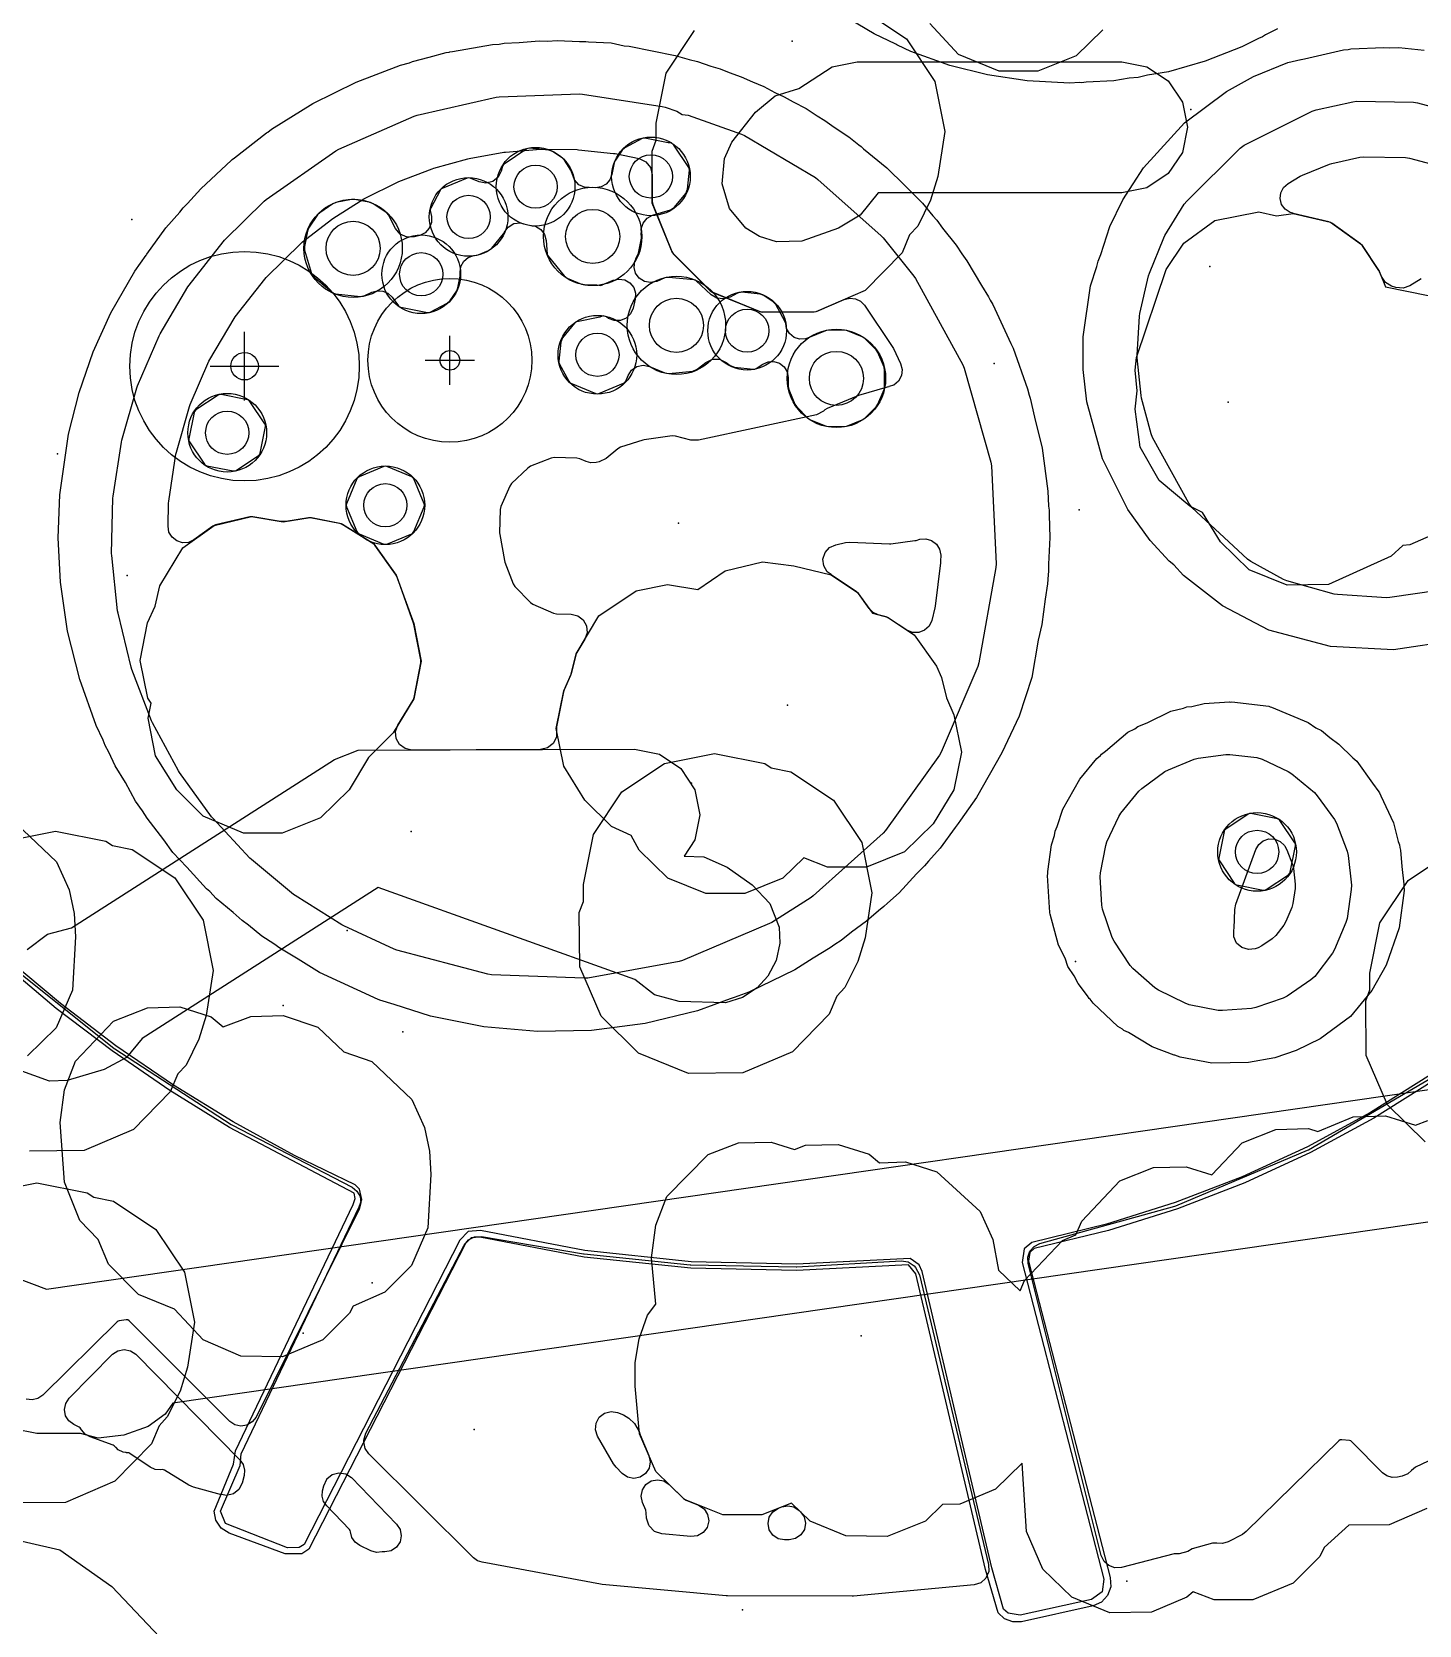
# Model space of a CAD drawing. Header units: metres. Extents: x -2677 to -840, y 169 to 1487.
# Drawn here: x -2043.71 to -2001.4, y 785.55 to 834.15 of the extents above; entities that cross this region are included whole.
import ezdxf

# ---------------------------------------------------------------- set-up
doc = ezdxf.new("R2010")
doc.units = ezdxf.units.M
for name, color, linetype in [('AI_GREENING_ALLOWED_ZONE', 4, 'Continuous'), ('AI_GREENING_EXCLUSIONS', 1, 'Continuous'), ('AI_GREENING_LAWN', 82, 'Continuous'), ('AI_GREENING_REJECTED', 6, 'Continuous'), ('AI_GREENING_SHRUBS', 92, 'Continuous'), ('AI_GREENING_TREES', 3, 'Continuous')]:
    doc.layers.add(name, color=color, linetype=linetype)

# ---------------------------------------------------------------- blocks, each defined once
blk = doc.blocks.new('AI_TREE')
for p, q in [((0, -0.3), (0, 0.3)), ((-0.3, 0), (0.3, 0))]:
    blk.add_line(p, q)
for radius in [1, 0.12]:
    blk.add_circle((0, 0), radius)
blk = doc.blocks.new('AI_SHRUB')
for radius in [1, 0.55]:
    blk.add_circle((0, 0), radius)

msp = doc.modelspace()

# ---------------------------------------------------------------- linework, layer by layer
at = {"layer": 'AI_GREENING_ALLOWED_ZONE'}
for points in [[(-2038.769, 818.655), (-2038.935, 818.577), (-2039.118, 818.564), (-2039.294, 818.619), (-2039.438, 818.733), (-2039.531, 818.891), (-2039.56, 819.073), (-2039.544, 819.771), (-2039.538, 819.835), (-2039.319, 821.267), (-2039.305, 821.33), (-2038.906, 822.717), (-2038.885, 822.777), (-2038.313, 824.102), (-2038.284, 824.159), (-2037.545, 825.405), (-2037.508, 825.458), (-2036.609, 826.607), (-2036.565, 826.656), (-2035.497, 827.705), (-2035.453, 827.744), (-2034.57, 828.429), (-2034.53, 828.457), (-2033.585, 829.051), (-2033.543, 829.075), (-2032.56, 829.565), (-2032.516, 829.585), (-2031.501, 829.974), (-2031.456, 829.989), (-2030.416, 830.277), (-2030.37, 830.288), (-2029.313, 830.475), (-2029.266, 830.481), (-2028.199, 830.568), (-2028.152, 830.57), (-2027.083, 830.556), (-2027.037, 830.554), (-2025.975, 830.441), (-2025.926, 830.433), (-2025.191, 830.281), (-2024.986, 830.186), (-2024.844, 830.011), (-2024.793, 829.791), (-2024.793, 828.974), (-2024.774, 828.88), (-2024.191, 827.449), (-2024.137, 827.368), (-2023.021, 826.251), (-2022.939, 826.197), (-2021.509, 825.615), (-2021.414, 825.597), (-2019.852, 825.611), (-2019.757, 825.631), (-2018.931, 825.986), (-2018.764, 826.025), (-2018.593, 826.006), (-2018.439, 825.93), (-2018.32, 825.807), (-2017.469, 824.551), (-2017.432, 824.486), (-2017.213, 824.028), (-2017.165, 823.847), (-2017.187, 823.661), (-2017.276, 823.496), (-2017.42, 823.375), (-2017.569, 823.326), (-2017.568, 823.322), (-2017.626, 823.31), (-2018.494, 823.052), (-2018.519, 823.043), (-2019.458, 822.655), (-2019.523, 822.615), (-2019.567, 822.578), (-2019.784, 822.471), (-2023.379, 821.69), (-2023.614, 821.695), (-2024.079, 821.819), (-2024.179, 821.825), (-2025.038, 821.699), (-2025.076, 821.69), (-2025.755, 821.478), (-2025.84, 821.431), (-2026.193, 821.137), (-2026.407, 821.032), (-2026.503, 821.011), (-2026.659, 821.002), (-2026.81, 821.042), (-2027.001, 821.125), (-2027.095, 821.146), (-2027.777, 821.16), (-2027.872, 821.143), (-2028.507, 820.896), (-2028.589, 820.844), (-2029.081, 820.372), (-2029.136, 820.293), (-2029.41, 819.668), (-2029.431, 819.574), (-2029.446, 818.867), (-2029.442, 818.819), (-2029.301, 818.021), (-2029.287, 817.974), (-2029.031, 817.316), (-2028.979, 817.234), (-2028.507, 816.742), (-2028.428, 816.687), (-2027.803, 816.413), (-2027.709, 816.392), (-2027.264, 816.383), (-2027.061, 816.335), (-2026.896, 816.21), (-2026.796, 816.028), (-2026.778, 815.821), (-2026.846, 815.624), (-2027.094, 815.213), (-2027.123, 815.142), (-2027.248, 814.608), (-2027.28, 814.516), (-2027.479, 814.074), (-2027.496, 814.02), (-2027.708, 812.948), (-2027.708, 812.802), (-2027.71, 812.802), (-2027.714, 812.636), (-2027.812, 812.44), (-2027.984, 812.305), (-2028.197, 812.256), (-2032.121, 812.242), (-2032.327, 812.285), (-2032.496, 812.41), (-2032.6, 812.593), (-2032.619, 812.803), (-2032.55, 813.002), (-2032.086, 813.764), (-2032.055, 813.844), (-2031.844, 814.901), (-2031.844, 814.997), (-2032.058, 816.079), (-2032.068, 816.115), (-2032.585, 817.546), (-2032.617, 817.607), (-2033.251, 818.49), (-2033.321, 818.556), (-2034.236, 819.123), (-2034.318, 819.156), (-2035.183, 819.328), (-2035.271, 819.329), (-2035.965, 819.215), (-2036.127, 819.215), (-2036.969, 819.353), (-2037.065, 819.35), (-2038.109, 819.106), (-2038.197, 819.066), (-2038.769, 818.655)], [(-2019.333, 817.594), (-2019.453, 817.68), (-2019.559, 817.86), (-2019.582, 818.067), (-2019.519, 818.265), (-2019.38, 818.421), (-2019.19, 818.506), (-2018.893, 818.571), (-2018.765, 818.582), (-2017.555, 818.53), (-2017.512, 818.532), (-2016.779, 818.629), (-2016.741, 818.637), (-2016.632, 818.669), (-2016.448, 818.687), (-2016.27, 818.637), (-2016.122, 818.525), (-2016.025, 818.367), (-2015.992, 818.185), (-2015.993, 818.006), (-2015.997, 817.949), (-2016.16, 816.634), (-2016.171, 816.577), (-2016.264, 816.198), (-2016.344, 816.024), (-2016.483, 815.894), (-2016.661, 815.825), (-2016.852, 815.827), (-2017.027, 815.901), (-2017.579, 816.269), (-2017.653, 816.303), (-2017.897, 816.368), (-2018.053, 816.44), (-2018.175, 816.56), (-2018.501, 817.014), (-2018.565, 817.076), (-2019.335, 817.59), (-2019.333, 817.594)], [(-2006.397, 806.178), (-2006.606, 806.153), (-2006.807, 806.216), (-2006.964, 806.356), (-2007.05, 806.549), (-2007.048, 806.76), (-2007.039, 806.801), (-2007.023, 807.383), (-2006.993, 807.542), (-2006.382, 809.207), (-2006.291, 809.362), (-2006.151, 809.475), (-2005.98, 809.531), (-2005.801, 809.523), (-2005.636, 809.451), (-2005.506, 809.326), (-2005.492, 809.307), (-2005.432, 809.195), (-2005.261, 808.749), (-2005.23, 808.625), (-2005.178, 808.151), (-2005.18, 808.023), (-2005.247, 807.563), (-2005.281, 807.442), (-2005.461, 807.013), (-2005.525, 806.903), (-2005.765, 806.59), (-2005.881, 806.48), (-2006.196, 806.266), (-2006.313, 806.207), (-2006.397, 806.178)], [(-2026.461, 791.317), (-2026.525, 791.511), (-2026.505, 791.715), (-2026.406, 791.893), (-2026.244, 792.017), (-2026.046, 792.066), (-2025.845, 792.032), (-2025.664, 791.961), (-2025.506, 791.861), (-2025.332, 791.698), (-2025.189, 791.457), (-2025.162, 791.35), (-2024.892, 790.726), (-2024.851, 790.534), (-2024.886, 790.341), (-2024.994, 790.177), (-2025.157, 790.067), (-2025.349, 790.027), (-2025.542, 790.065), (-2025.705, 790.175), (-2025.894, 790.365), (-2025.973, 790.468), (-2026.461, 791.317)], [(-2025.088, 789.294), (-2025.127, 789.484), (-2025.09, 789.675), (-2024.983, 789.837), (-2024.822, 789.947), (-2024.632, 789.986), (-2024.44, 789.951), (-2024.277, 789.844), (-2023.838, 789.415), (-2023.757, 789.363), (-2023.379, 789.211), (-2023.211, 789.099), (-2023.101, 788.929), (-2023.067, 788.73), (-2023.114, 788.533), (-2023.236, 788.372), (-2023.411, 788.272), (-2023.612, 788.249), (-2024.5, 788.331), (-2024.724, 788.408), (-2024.887, 788.58), (-2024.896, 788.595), (-2024.962, 788.814), (-2024.972, 788.98), (-2024.99, 789.061), (-2025.088, 789.294)], [(-2020.757, 788.149), (-2020.949, 788.186), (-2021.113, 788.295), (-2021.221, 788.459), (-2021.259, 788.652), (-2021.219, 788.844), (-2021.109, 789.006), (-2020.944, 789.113), (-2020.841, 789.154), (-2020.655, 789.19), (-2020.468, 789.154), (-2020.309, 789.05), (-2020.267, 789.01), (-2020.155, 788.849), (-2020.114, 788.657), (-2020.149, 788.464), (-2020.257, 788.3), (-2020.419, 788.189), (-2020.611, 788.15), (-2020.757, 788.149)]]:
    msp.add_lwpolyline(points, close=True, dxfattribs=at)
msp.add_lwpolyline([(-2001.337, 826.618), (-2001.679, 826.4), (-2001.887, 826.326), (-2002.107, 826.348), (-2002.243, 826.394), (-2002.428, 826.506), (-2002.548, 826.684), (-2002.604, 826.825), (-2002.628, 826.872), (-2003.128, 827.62), (-2003.19, 827.684), (-2004.064, 828.312), (-2004.152, 828.352), (-2005.244, 828.607), (-2005.242, 828.614), (-2005.242, 828.614), (-2005.337, 828.636), (-2005.487, 828.737), (-2005.592, 828.885), (-2005.636, 829.061), (-2005.615, 829.241), (-2005.532, 829.402), (-2005.396, 829.522), (-2005.027, 829.745), (-2004.955, 829.781), (-2004.135, 830.111), (-2004.057, 830.135), (-2003.203, 830.325), (-2003.084, 830.337), (-2001.809, 830.311), (-2001.69, 830.295), (-2000.428, 829.958)], dxfattribs=at)
at = {"layer": 'AI_GREENING_EXCLUSIONS'}
for points in [[(-1995.827, 882.141), (-2009.772, 868.495), (-2009.936, 868.171), (-2010.75, 867.538), (-2017.842, 860.591), (-2018.479, 859.812), (-2018.789, 859.664), (-2019.794, 858.679), (-2020.792, 857.687), (-2020.944, 857.382), (-2021.73, 856.755), (-2048.065, 830.59), (-2048.712, 829.78), (-2049.039, 829.619), (-2050.116, 828.549), (-2051.056, 827.586), (-2051.185, 827.328), (-2051.85, 826.773), (-2071.631, 806.507), (-2043.27, 795.801), (-1988.498, 803.706)], [(-1995.827, 882.141), (-2009.772, 868.495), (-2009.936, 868.171), (-2010.75, 867.538), (-2017.842, 860.591), (-2018.479, 859.812), (-2018.789, 859.664), (-2019.794, 858.679), (-2020.792, 857.687), (-2020.944, 857.382), (-2021.73, 856.755), (-2048.065, 830.59), (-2048.712, 829.78), (-2049.039, 829.619), (-2050.116, 828.549), (-2051.056, 827.586), (-2051.185, 827.328), (-2051.85, 826.773), (-2071.631, 806.507), (-2043.27, 795.801), (-1988.498, 803.706)], [(-2018.336, 834.8), (-2017.038, 833.933), (-2016.171, 832.636), (-2015.867, 831.105), (-2016.074, 829.734), (-2016.3, 829.009), (-2016.692, 828.219), (-2016.941, 827.952), (-2017.171, 827.403), (-2018.294, 826.259), (-2019.802, 825.612), (-2021.463, 825.596), (-2022.986, 826.216), (-2024.173, 827.403), (-2024.793, 828.925), (-2024.793, 830.509), (-2024.669, 830.845), (-2024.669, 831.358), (-2024.364, 832.889), (-2023.497, 834.186)], [(-2005.717, 834.238), (-2006.082, 834.055), (-2006.179, 833.996), (-2006.302, 833.944), (-2006.808, 833.689), (-2007.923, 833.255), (-2009.044, 832.933), (-2009.682, 832.825), (-2009.965, 832.756), (-2010.241, 832.73), (-2010.708, 832.651), (-2011.553, 832.609), (-2011.699, 832.596), (-2011.762, 832.599), (-2012.048, 832.585), (-2013.354, 832.651), (-2014.559, 832.834), (-2015.713, 833.125), (-2016.903, 833.552), (-2017.31, 833.745), (-2017.331, 833.753), (-2017.364, 833.771), (-2018.021, 834.083), (-2018.792, 834.547)], [(-2011.047, 834.209), (-2011.86, 833.417), (-2013.025, 832.947), (-2014.213, 832.947), (-2015.445, 833.462), (-2016.326, 834.403)], [(-2000.28, 815.588), (-2002.183, 815.294), (-2004.106, 815.395), (-2005.985, 815.894), (-2007.398, 816.643), (-2008.585, 817.564), (-2008.885, 817.892), (-2009.018, 818.003), (-2009.603, 818.638), (-2010.284, 819.579), (-2011.061, 821.127), (-2011.533, 822.861), (-2011.645, 823.848), (-2011.644, 824.849), (-2011.418, 826.4), (-2011.226, 826.992), (-2011.19, 827.155), (-2011.11, 827.352), (-2010.831, 828.213), (-2010.432, 829.029), (-2009.805, 830.003), (-2008.552, 831.377), (-2007.27, 832.329), (-2006.452, 832.782), (-2005.401, 833.21), (-2005.006, 833.302), (-2004.993, 833.307), (-2004.894, 833.328), (-2003.702, 833.604), (-2003.56, 833.61), (-2003.486, 833.625), (-2003.486, 833.625), (-2002.474, 833.67), (-2002.294, 833.657), (-2002.015, 833.667), (-2001.243, 833.594)], [(-2000.539, 818.995), (-2001.686, 818.499), (-2001.899, 818.483), (-2002.251, 818.152), (-2004.159, 817.286), (-2005.424, 817.27), (-2006.585, 817.739), (-2007.459, 818.593), (-2008.007, 819.488), (-2008.395, 819.682), (-2009.33, 820.46), (-2009.911, 821.476), (-2010.06, 822.637), (-2010.002, 823.195), (-2010.061, 823.83), (-2010.021, 824.213), (-2009.119, 826.899), (-2008.58, 827.707), (-2007.629, 828.389), (-2006.287, 828.656), (-2005.753, 828.535), (-2005.244, 828.607), (-2004.104, 828.34), (-2003.153, 827.658), (-2002.614, 826.85), (-2002.614, 826.85), (-2002.424, 826.37), (-2001.122, 826.109)], [(-2043.857, 806.16), (-2043.233, 806.628), (-2042.505, 806.815), (-2034.483, 811.951), (-2034.483, 811.951), (-2033.756, 812.236), (-2025.334, 812.267), (-2024.569, 812.115), (-2023.92, 811.681), (-2023.486, 811.032), (-2023.334, 810.267), (-2023.486, 809.502), (-2023.819, 809.004), (-2023.215, 808.988), (-2022.502, 808.67), (-2021.739, 808.131), (-2021.202, 807.565), (-2020.922, 806.837), (-2020.899, 806.351), (-2021.011, 805.823), (-2021.26, 805.344), (-2021.587, 804.984), (-2022.04, 804.689), (-2022.555, 804.527), (-2023.972, 804.572), (-2024.724, 804.78), (-2025.317, 805.242), (-2033.154, 808.052), (-2040.348, 803.447), (-2040.823, 802.864), (-2041.51, 802.493), (-2042.639, 802.161), (-2043.179, 802.139), (-2044.134, 802.489)], [(-2044.518, 809.466), (-2042.988, 809.771), (-2041.457, 809.466), (-2041.258, 809.333), (-2041.258, 809.333), (-2040.655, 809.213), (-2039.357, 808.346), (-2038.49, 807.049), (-2038.186, 805.518), (-2038.393, 804.147), (-2038.619, 803.422), (-2039.011, 802.632), (-2039.26, 802.365), (-2039.49, 801.816), (-2040.613, 800.672), (-2042.121, 800.025), (-2043.782, 800.009)], [(-2044.182, 809.995), (-2042.958, 808.837), (-2042.573, 807.981), (-2042.418, 807.261), (-2042.379, 806.545), (-2042.472, 804.918), (-2042.971, 803.768), (-2043.848, 802.912)], [(-2001.219, 800.296), (-2002.363, 801.419), (-2003.01, 802.927), (-2003.026, 804.588), (-2002.902, 804.925), (-2002.902, 805.438), (-2002.597, 806.968), (-2001.73, 808.266), (-2000.433, 809.133)], [(-2001.055, 802.336), (-2002.883, 801.187), (-2004.807, 800.143), (-2006.795, 799.225), (-2008.839, 798.437), (-2010.934, 797.781), (-2013.21, 797.222), (-2013.445, 797.03), (-2013.506, 796.609), (-2011.012, 786.949), (-2011.07, 786.563), (-2011.387, 786.336), (-2013.567, 785.849), (-2013.938, 785.911), (-2014.079, 786.041), (-2014.433, 787.293), (-2016.558, 796.332), (-2016.649, 796.539), (-2016.925, 796.736), (-2020.387, 796.562), (-2023.606, 796.635), (-2026.85, 796.977), (-2030.028, 797.582), (-2030.401, 797.552), (-2030.658, 797.294), (-2035.403, 788.011), (-2035.557, 787.915), (-2035.915, 787.911), (-2037.803, 788.654), (-2037.956, 789.025), (-2037.356, 790.421), (-2037.326, 790.775), (-2033.729, 798.304), (-2033.647, 798.535), (-2033.72, 798.845), (-2033.856, 798.976), (-2035.707, 799.875), (-2035.707, 799.875), (-2037.577, 800.901), (-2039.391, 802.018), (-2041.147, 803.222), (-2042.841, 804.512), (-2044.452, 805.868)], [(-2000.949, 802.167), (-2002.777, 801.018), (-2004.712, 799.967), (-2006.711, 799.044), (-2008.767, 798.25), (-2010.875, 797.59), (-2013.137, 797.035), (-2013.277, 796.921), (-2013.31, 796.649), (-2010.818, 786.999), (-2010.804, 786.72), (-2010.899, 786.458), (-2011.089, 786.254), (-2011.343, 786.141), (-2013.524, 785.654), (-2013.792, 785.647), (-2014.043, 785.741), (-2014.24, 785.923), (-2014.628, 787.247), (-2016.748, 796.268), (-2016.978, 796.54), (-2020.392, 796.362), (-2023.611, 796.435), (-2026.871, 796.778), (-2030.053, 797.383), (-2030.316, 797.368), (-2030.487, 797.188), (-2035.268, 787.864), (-2035.483, 787.729), (-2035.984, 787.723), (-2037.699, 788.358), (-2037.941, 788.51), (-2038.103, 788.747), (-2038.155, 789.029), (-2037.559, 790.457), (-2037.505, 790.865), (-2033.914, 798.379), (-2033.848, 798.565), (-2033.887, 798.728), (-2037.682, 800.731), (-2037.682, 800.731), (-2039.504, 801.853), (-2041.268, 803.063), (-2042.97, 804.359), (-2044.581, 805.716)], [(-2001.163, 789.112), (-2002.313, 788.614), (-2003.544, 788.597), (-2004.294, 787.917), (-2004.426, 787.642), (-2005.236, 786.832), (-2006.468, 786.317), (-2007.655, 786.317), (-2008.29, 786.565), (-2008.479, 786.398), (-2009.562, 785.945), (-2010.831, 785.928), (-2011.996, 786.398), (-2012.873, 787.253), (-2013.372, 788.403), (-2013.508, 790.488), (-2014.321, 789.696), (-2015.404, 789.243), (-2015.933, 789.227), (-2016.455, 788.726), (-2017.62, 788.257), (-2018.889, 788.273), (-2019.972, 788.726), (-2020.542, 789.274), (-2021.45, 788.912), (-2022.637, 788.912), (-2023.803, 789.381), (-2024.68, 790.237), (-2025.178, 791.387), (-2025.311, 792.84), (-2025.31, 793.558), (-2025.193, 794.285), (-2024.932, 795.009), (-2024.685, 795.338), (-2024.814, 796.755), (-2024.684, 797.753), (-2024.684, 797.753), (-2024.345, 798.628), (-2023.086, 799.907), (-2022.155, 800.258), (-2021.16, 800.284), (-2020.451, 800.06), (-2020.118, 800.185), (-2019.124, 800.211), (-2018.175, 799.911), (-2017.859, 799.656), (-2017.063, 799.678), (-2016.114, 799.377), (-2014.789, 798.167), (-2014.404, 797.311), (-2014.226, 796.373), (-2013.569, 795.751), (-2013.436, 796.057), (-2012.275, 797.279), (-2011.866, 797.453), (-2011.69, 797.876), (-2010.53, 799.098), (-2009.5, 799.506), (-2008.505, 799.532), (-2007.725, 799.285), (-2006.796, 800.263), (-2005.766, 800.671), (-2004.772, 800.697), (-2004.487, 800.607), (-2003.415, 801.059), (-2002.42, 801.085), (-2001.51, 800.797), (-2001.136, 800.938)], [(-2045.088, 798.736), (-2043.557, 799.04), (-2042.027, 798.736), (-2042.027, 798.736), (-2041.827, 798.602), (-2041.225, 798.483), (-2039.927, 797.615), (-2039.06, 796.318), (-2038.755, 794.787), (-2038.962, 793.416), (-2039.189, 792.691), (-2039.581, 791.901), (-2039.83, 791.634), (-2040.059, 791.085), (-2041.183, 789.941), (-2042.691, 789.294), (-2044.352, 789.278)], [(-1991.124, 799.285), (-2039.417, 792.316), (-2039.646, 791.985), (-2040.161, 791.612), (-2040.911, 791.343), (-2041.686, 791.249), (-2042.225, 791.399), (-2043.56, 791.399), (-2044.286, 791.535)], [(-1991.124, 799.285), (-2039.417, 792.316), (-2039.646, 791.985), (-2040.161, 791.612), (-2040.911, 791.343), (-2041.686, 791.249), (-2042.225, 791.399), (-2043.56, 791.399), (-2044.286, 791.535)], [(-2044.767, 788.281), (-2042.864, 787.851), (-2041.271, 786.725), (-2039.093, 784.432), (-2036.572, 781.776), (-2035.531, 780.126), (-2035.2, 778.204), (-2035.727, 775.936), (-2036.858, 774.346), (-2038.388, 772.813), (-2032.534, 766.838), (-2031.869, 766.237), (-2030.122, 767.962), (-2028.482, 769.018), (-2028.126, 769.15), (-2026.206, 769.498), (-2024.299, 769.086), (-2022.696, 767.975), (-2017.972, 763.091), (-2016.915, 761.451), (-2016.566, 759.532), (-2016.979, 757.625)]]:
    msp.add_lwpolyline(points, dxfattribs=at)
for points in [[(-2037.624, 830.235), (-2037.605, 830.25), (-2037.603, 830.252), (-2037.529, 830.309), (-2036.553, 831.066), (-2036.519, 831.088), (-2036.403, 831.177), (-2035.14, 831.965), (-2033.824, 832.617), (-2032.466, 833.133), (-2032.198, 833.207), (-2032.107, 833.239), (-2031.598, 833.371), (-2031.077, 833.514), (-2030.98, 833.53), (-2030.966, 833.534), (-2030.887, 833.547), (-2029.665, 833.759), (-2029.456, 833.776), (-2029.302, 833.8), (-2028.847, 833.823), (-2028.242, 833.871), (-2027.989, 833.867), (-2027.693, 833.882), (-2027.009, 833.852), (-2026.818, 833.849), (-2026.73, 833.839), (-2026.045, 833.809), (-2025.648, 833.724), (-2025.494, 833.708), (-2024.094, 833.429), (-2023.668, 833.302), (-2023.412, 833.247), (-2023, 833.102), (-2022.721, 833.019), (-2022.444, 832.906), (-2022.078, 832.778), (-2021.737, 832.619), (-2021.386, 832.477), (-2021.047, 832.3), (-2020.761, 832.167), (-2020.489, 832.009), (-2020.099, 831.805), (-2019.761, 831.582), (-2019.522, 831.443), (-2019.245, 831.243), (-2018.79, 830.944), (-2018.486, 830.697), (-2018.421, 830.651), (-2018.345, 830.583), (-2017.634, 830.005), (-2017.087, 829.46), (-2017.03, 829.409), (-2016.975, 829.349), (-2016.547, 828.923), (-2016.234, 828.533), (-2016.114, 828.401), (-2015.936, 828.161), (-2015.517, 827.638), (-2015.351, 827.373), (-2015.192, 827.159), (-2014.746, 826.41), (-2014.529, 826.063), (-2014.482, 825.965), (-2014.403, 825.833), (-2013.848, 824.64), (-2013.829, 824.602), (-2013.828, 824.598), (-2013.78, 824.495), (-2013.339, 823.257), (-2013.293, 823.068), (-2013.259, 822.97), (-2013.129, 822.399), (-2012.897, 821.449), (-2012.719, 820.134), (-2012.7, 819.676), (-2012.687, 819.561), (-2012.688, 819.409), (-2012.659, 818.722), (-2012.701, 817.907), (-2012.703, 817.702), (-2012.718, 817.581), (-2012.732, 817.308), (-2012.81, 816.844), (-2012.906, 816.068), (-2013.018, 815.598), (-2013.209, 814.456), (-2013.6, 813.275), (-2014.122, 812.152), (-2014.897, 810.793), (-2015.392, 810.103), (-2015.457, 810), (-2015.549, 809.884), (-2016.008, 809.246), (-2016.367, 808.857), (-2016.482, 808.713), (-2016.726, 808.468), (-2017.262, 807.888), (-2017.619, 807.575), (-2017.725, 807.468), (-2017.886, 807.34), (-2018.25, 807.02), (-2018.71, 806.684), (-2019.023, 806.434), (-2019.222, 806.309), (-2019.362, 806.207), (-2019.878, 805.896), (-2020.44, 805.542), (-2021.845, 804.855), (-2022.295, 804.692), (-2022.322, 804.679), (-2022.411, 804.649), (-2023.405, 804.289), (-2025.009, 803.899), (-2026.64, 803.687), (-2028.285, 803.653), (-2029.928, 803.8), (-2031.554, 804.127), (-2032.666, 804.481), (-2033.097, 804.616), (-2033.118, 804.626), (-2033.149, 804.636), (-2034.936, 805.453), (-2035.587, 805.862), (-2036.153, 806.201), (-2036.328, 806.33), (-2036.697, 806.562), (-2037.107, 806.902), (-2037.299, 807.043), (-2037.576, 807.29), (-2038.09, 807.715), (-2038.287, 807.924), (-2038.387, 808.013), (-2038.988, 808.668), (-2039.413, 809.119), (-2039.691, 809.501), (-2040.199, 810.165), (-2040.336, 810.389), (-2040.547, 810.679), (-2040.857, 811.247), (-2041.167, 811.758), (-2041.365, 812.176), (-2041.475, 812.377), (-2041.541, 812.547), (-2041.752, 812.995), (-2042.253, 814.389), (-2042.624, 815.867), (-2042.843, 817.359), (-2042.91, 818.711), (-2042.86, 820.026), (-2042.596, 821.872), (-2042.275, 823.148), (-2041.845, 824.388), (-2041.303, 825.579), (-2040.575, 826.851), (-2040.223, 827.341), (-2040.218, 827.35), (-2040.206, 827.365), (-2039.627, 828.171), (-2039.204, 828.645), (-2039.094, 828.785), (-2038.966, 828.911), (-2038.563, 829.362), (-2037.624, 830.235)], [(-2019.303, 833.085), (-2018.537, 833.237), (-2010.467, 833.237), (-2009.702, 833.085), (-2009.053, 832.651), (-2008.619, 832.002), (-2008.467, 831.237), (-2008.619, 830.472), (-2009.053, 829.823), (-2009.702, 829.389), (-2010.467, 829.237), (-2017.898, 829.237), (-2018.444, 828.559), (-2019.112, 828.155), (-2020.223, 827.768), (-2021.003, 827.745), (-2021.519, 827.905), (-2021.931, 828.163), (-2022.43, 828.763), (-2022.661, 829.509), (-2022.589, 830.286), (-2022.367, 830.778), (-2021.638, 831.702), (-2021.037, 832.201), (-2020.319, 832.423), (-2019.303, 833.085)], [(-2036.046, 819.202), (-2035.227, 819.336), (-2034.274, 819.147), (-2033.279, 818.53), (-2032.597, 817.579), (-2032.061, 816.097), (-2031.834, 814.949), (-2032.064, 813.801), (-2032.693, 812.766), (-2033.443, 812.016), (-2034.039, 811.032), (-2034.912, 810.178), (-2036.074, 809.709), (-2037.261, 809.709), (-2038.486, 810.221), (-2039.296, 811.032), (-2039.937, 812.067), (-2040.167, 813.215), (-2040.077, 813.671), (-2040.18, 813.826), (-2040.41, 814.974), (-2040.183, 816.122), (-2039.952, 816.634), (-2039.806, 817.254), (-2039.108, 818.412), (-2038.157, 819.094), (-2037.017, 819.361), (-2036.046, 819.202)], [(-2023.401, 817.136), (-2022.568, 817.711), (-2021.428, 817.978), (-2020.475, 817.857), (-2019.335, 817.59), (-2018.527, 817.051), (-2018.07, 816.414), (-2017.613, 816.292), (-2016.805, 815.753), (-2016.123, 814.802), (-2015.964, 814.452), (-2015.818, 813.832), (-2015.587, 813.32), (-2015.36, 812.172), (-2015.59, 811.024), (-2016.219, 809.989), (-2017.093, 809.135), (-2018.255, 808.666), (-2019.442, 808.666), (-2020.165, 808.952), (-2020.803, 808.335), (-2021.964, 807.866), (-2023.151, 807.866), (-2024.312, 808.335), (-2025.186, 809.188), (-2025.435, 809.638), (-2026.037, 809.906), (-2026.847, 810.716), (-2027.488, 811.752), (-2027.718, 812.9), (-2027.491, 814.048), (-2027.26, 814.56), (-2027.114, 815.18), (-2026.416, 816.338), (-2025.278, 817.098), (-2024.325, 817.287), (-2023.401, 817.136)], [(-2011.343, 804.521), (-2011.434, 804.64), (-2011.46, 804.663), (-2011.511, 804.74), (-2011.802, 805.119), (-2011.924, 805.358), (-2012.114, 805.643), (-2012.199, 805.896), (-2012.403, 806.293), (-2012.651, 807.237), (-2012.664, 807.275), (-2012.664, 807.288), (-2012.667, 807.296), (-2012.673, 807.438), (-2012.73, 808.415), (-2012.722, 808.465), (-2012.725, 808.539), (-2012.616, 809.35), (-2012.522, 809.639), (-2012.5, 809.767), (-2012.435, 809.905), (-2012.263, 810.435), (-2011.746, 811.349), (-2011.228, 811.982), (-2011.114, 812.078), (-2011.086, 812.112), (-2010.961, 812.208), (-2010.28, 812.785), (-2010.075, 812.885), (-2009.981, 812.957), (-2009.691, 813.073), (-2008.969, 813.427), (-2008.585, 813.516), (-2008.48, 813.558), (-2008.336, 813.574), (-2007.959, 813.662), (-2007.187, 813.708), (-2007.158, 813.704), (-2007.116, 813.709), (-2005.982, 813.575), (-2005.94, 813.556), (-2005.897, 813.551), (-2004.786, 813.086), (-2004.551, 812.921), (-2004.373, 812.84), (-2004.124, 812.623), (-2003.843, 812.426), (-2003.418, 812.008), (-2003.294, 811.899), (-2002.818, 811.236), (-2002.627, 810.97), (-2002.626, 810.969), (-2002.605, 810.94), (-2002.569, 810.846), (-2002.185, 810.018), (-2002.035, 809.456), (-2001.993, 809.346), (-2001.984, 809.265), (-2001.962, 809.184), (-2001.921, 808.692), (-2001.861, 808.154), (-2001.869, 808.087), (-2001.858, 807.955), (-2002.004, 806.823), (-2002.407, 805.678), (-2002.843, 804.909), (-2003.495, 804.116), (-2004.415, 803.438), (-2005.147, 803.074), (-2005.799, 802.857), (-2006.604, 802.707), (-2007.721, 802.693), (-2008.685, 802.87), (-2008.847, 802.93), (-2008.857, 802.932), (-2008.872, 802.939), (-2009.54, 803.186), (-2010.268, 803.624), (-2010.403, 803.69), (-2010.45, 803.733), (-2010.584, 803.814), (-2011.343, 804.521)], [(-2021.161, 811.701), (-2020.558, 811.582), (-2019.26, 810.714), (-2018.393, 809.417), (-2018.089, 807.886), (-2018.296, 806.515), (-2018.522, 805.79), (-2018.914, 805), (-2019.163, 804.733), (-2019.393, 804.184), (-2020.516, 803.04), (-2022.024, 802.393), (-2023.685, 802.377), (-2025.207, 802.997), (-2026.352, 804.121), (-2026.999, 805.629), (-2027.014, 807.29), (-2026.89, 807.626), (-2026.89, 808.139), (-2026.586, 809.67), (-2025.719, 810.967), (-2024.421, 811.835), (-2022.89, 812.139), (-2021.36, 811.835), (-2021.161, 811.701)], [(-2040.19, 804.38), (-2039.196, 804.406), (-2038.247, 804.106), (-2037.875, 803.799), (-2037.039, 804.113), (-2036.044, 804.14), (-2034.994, 803.788), (-2034.198, 803.034), (-2033.346, 802.745), (-2032.122, 801.586), (-2031.737, 800.73), (-2031.582, 800.011), (-2031.542, 799.294), (-2031.636, 797.668), (-2032.134, 796.518), (-2032.945, 795.707), (-2033.915, 795.284), (-2034.025, 795.062), (-2034.836, 794.252), (-2036.068, 793.737), (-2037.337, 793.754), (-2038.487, 794.252), (-2039.365, 795.183), (-2040.456, 795.638), (-2041.378, 796.56), (-2041.695, 797.316), (-2042.251, 797.894), (-2042.721, 799.059), (-2042.849, 800.878), (-2042.72, 801.876), (-2042.381, 802.751), (-2041.22, 803.973), (-2040.19, 804.38)]]:
    msp.add_lwpolyline(points, close=True, dxfattribs=at)
at = {"layer": 'AI_GREENING_LAWN'}
for points in [[(-2016.765, 826.626), (-2015.314, 823.992), (-2015.271, 823.887), (-2014.461, 821.024), (-2014.442, 820.912), (-2014.297, 817.922), (-2014.305, 817.809), (-2014.831, 814.9), (-2014.863, 814.793), (-2015.978, 812.178), (-2016.031, 812.082), (-2017.677, 809.783), (-2017.75, 809.702), (-2019.878, 807.794), (-2019.944, 807.745), (-2021.138, 806.986), (-2021.211, 806.948), (-2023.864, 805.827), (-2023.969, 805.796), (-2026.754, 805.288), (-2026.863, 805.28), (-2029.692, 805.387), (-2029.801, 805.403), (-2032.582, 806.136), (-2032.664, 806.165), (-2034.201, 806.875), (-2034.258, 806.906), (-2035.679, 807.802), (-2035.731, 807.839), (-2037.016, 808.902), (-2037.062, 808.946), (-2038.196, 810.159), (-2038.237, 810.209), (-2039.207, 811.556), (-2039.241, 811.611), (-2040.035, 813.076), (-2040.062, 813.135), (-2040.665, 814.703), (-2040.685, 814.765), (-2041.085, 816.419), (-2041.096, 816.484), (-2041.277, 818.176), (-2041.28, 818.241), (-2041.241, 819.92), (-2041.235, 819.985), (-2040.983, 821.632), (-2040.969, 821.695), (-2040.51, 823.291), (-2040.489, 823.351), (-2039.83, 824.876), (-2039.801, 824.933), (-2038.951, 826.366), (-2038.915, 826.42), (-2037.879, 827.742), (-2037.836, 827.791), (-2036.626, 828.979), (-2036.563, 829.032), (-2034.439, 830.519), (-2034.354, 830.567), (-2032.055, 831.58), (-2031.964, 831.61), (-2029.554, 832.157), (-2029.46, 832.169), (-2027.006, 832.253), (-2026.913, 832.248), (-2024.486, 831.874), (-2024.395, 831.851), (-2024.039, 831.725), (-2023.879, 831.631), (-2023.879, 831.631), (-2023.699, 831.604), (-2022.065, 831.024), (-2021.979, 830.984), (-2019.815, 829.707), (-2019.737, 829.649), (-2017.803, 827.922), (-2017.746, 827.862), (-2016.813, 826.698), (-2016.765, 826.626)], [(-2033.344, 826.206), (-2033.179, 826.253), (-2033.008, 826.241), (-2032.851, 826.173), (-2032.726, 826.055), (-2032.53, 825.792), (-2032.498, 825.762), (-2032.457, 825.746), (-2031.644, 825.584), (-2031.603, 825.583), (-2031.564, 825.596), (-2031.042, 825.875), (-2030.953, 825.955), (-2030.755, 826.253), (-2030.718, 826.342), (-2030.648, 826.694), (-2030.653, 826.813), (-2030.627, 826.993), (-2030.54, 827.152), (-2030.401, 827.269), (-2030.229, 827.328), (-2030.101, 827.348), (-2029.782, 827.48), (-2029.686, 827.552), (-2029.325, 827.991), (-2029.308, 828.03), (-2029.188, 828.195), (-2029.012, 828.299), (-2028.81, 828.324), (-2028.704, 828.292), (-2028.703, 828.294), (-2028.453, 828.235), (-2028.35, 828.219), (-2028.187, 828.12), (-2028.073, 827.968), (-2028.024, 827.784), (-2027.995, 827.371), (-2027.986, 827.335), (-2027.967, 827.302), (-2027.478, 826.707), (-2027.382, 826.636), (-2026.944, 826.454), (-2026.849, 826.435), (-2026.481, 826.435), (-2026.366, 826.411), (-2026.312, 826.432), (-2026.313, 826.435), (-2025.986, 826.571), (-2025.807, 826.609), (-2025.627, 826.58), (-2025.469, 826.488), (-2025.354, 826.346), (-2025.298, 826.173), (-2025.309, 825.99), (-2025.375, 825.717), (-2025.453, 825.547), (-2025.587, 825.417), (-2025.76, 825.346), (-2025.947, 825.343), (-2026.122, 825.409), (-2026.19, 825.451), (-2026.286, 825.487), (-2026.384, 825.445), (-2027.089, 825.305), (-2027.127, 825.29), (-2027.158, 825.263), (-2027.526, 824.815), (-2027.58, 824.684), (-2027.638, 824.101), (-2027.636, 824.065), (-2027.624, 824.032), (-2027.333, 823.488), (-2027.308, 823.455), (-2027.273, 823.433), (-2026.51, 823.117), (-2026.464, 823.108), (-2026.419, 823.117), (-2025.662, 823.431), (-2025.623, 823.457), (-2025.597, 823.496), (-2025.529, 823.667), (-2025.421, 823.831), (-2025.259, 823.942), (-2025.066, 823.981), (-2024.873, 823.943), (-2024.402, 823.747), (-2024.283, 823.73), (-2023.55, 823.802), (-2023.421, 823.854), (-2023.156, 824.065), (-2022.957, 824.161), (-2022.736, 824.162), (-2022.536, 824.067), (-2022.41, 823.968), (-2022.283, 823.917), (-2021.703, 823.86), (-2021.662, 823.863), (-2021.625, 823.88), (-2021.421, 824.016), (-2021.257, 824.087), (-2021.078, 824.096), (-2020.907, 824.041), (-2020.767, 823.93), (-2020.675, 823.777), (-2020.643, 823.6), (-2020.643, 823.335), (-2020.624, 823.24), (-2020.438, 822.79), (-2020.384, 822.71), (-2020.04, 822.366), (-2019.96, 822.312), (-2019.51, 822.126), (-2019.415, 822.107), (-2018.929, 822.107), (-2018.834, 822.126), (-2018.384, 822.312), (-2018.304, 822.366), (-2017.96, 822.71), (-2017.906, 822.79), (-2017.72, 823.24), (-2017.701, 823.335), (-2017.701, 823.822), (-2017.72, 823.916), (-2017.906, 824.366), (-2017.96, 824.446), (-2018.304, 824.791), (-2018.384, 824.844), (-2018.834, 825.031), (-2018.929, 825.049), (-2019.415, 825.049), (-2019.51, 825.031), (-2020.005, 824.825), (-2020.006, 824.827), (-2020.113, 824.781), (-2020.294, 824.773), (-2020.466, 824.83), (-2020.606, 824.945), (-2020.696, 825.102), (-2020.72, 825.25), (-2020.738, 825.305), (-2021.017, 825.827), (-2021.097, 825.916), (-2021.384, 826.107), (-2021.497, 826.148), (-2022.056, 826.203), (-2022.194, 826.176), (-2022.418, 826.057), (-2022.614, 826), (-2022.817, 826.027), (-2022.992, 826.131), (-2023.448, 826.553), (-2023.481, 826.575), (-2023.518, 826.585), (-2024.283, 826.66), (-2024.402, 826.643), (-2024.655, 826.538), (-2024.839, 826.5), (-2025.025, 826.532), (-2025.185, 826.631), (-2025.297, 826.783), (-2025.345, 826.965), (-2025.323, 827.151), (-2025.282, 827.227), (-2025.286, 827.229), (-2025.208, 827.393), (-2025.117, 827.85), (-2025.123, 828.02), (-2025.122, 828.02), (-2025.13, 828.135), (-2025.071, 828.317), (-2024.948, 828.463), (-2024.779, 828.553), (-2024.233, 828.718), (-2024.115, 828.797), (-2023.767, 829.221), (-2023.713, 829.352), (-2023.656, 829.929), (-2023.659, 829.97), (-2023.676, 830.008), (-2024.135, 830.694), (-2024.203, 830.763), (-2024.304, 830.764), (-2025.021, 830.906), (-2025.062, 830.907), (-2025.101, 830.894), (-2025.623, 830.615), (-2025.712, 830.535), (-2025.91, 830.238), (-2025.947, 830.149), (-2026.018, 829.794), (-2026.081, 829.631), (-2026.197, 829.5), (-2026.35, 829.417), (-2026.523, 829.392), (-2026.717, 829.397), (-2026.717, 829.401), (-2026.841, 829.402), (-2027.026, 829.484), (-2027.163, 829.633), (-2027.23, 829.824), (-2027.23, 829.827), (-2027.27, 829.931), (-2027.471, 830.232), (-2027.539, 830.301), (-2027.836, 830.499), (-2027.949, 830.539), (-2028.538, 830.597), (-2028.579, 830.594), (-2028.617, 830.578), (-2029.307, 830.117), (-2029.338, 830.086), (-2029.356, 830.047), (-2029.394, 829.903), (-2029.49, 829.713), (-2029.656, 829.581), (-2029.861, 829.529), (-2030.07, 829.568), (-2030.346, 829.683), (-2030.391, 829.692), (-2030.437, 829.683), (-2031.2, 829.367), (-2031.235, 829.345), (-2031.26, 829.312), (-2031.548, 828.773), (-2031.561, 828.735), (-2031.561, 828.694), (-2031.527, 828.512), (-2031.527, 828.328), (-2031.594, 828.156), (-2031.719, 828.02), (-2031.884, 827.939), (-2032.043, 827.895), (-2032.27, 827.885), (-2032.477, 827.977), (-2032.623, 828.151), (-2032.824, 828.547), (-2032.907, 828.64), (-2033.299, 828.902), (-2033.388, 828.939), (-2033.866, 829.034), (-2033.962, 829.034), (-2034.44, 828.939), (-2034.529, 828.902), (-2034.934, 828.632), (-2035.002, 828.563), (-2035.272, 828.159), (-2035.309, 828.07), (-2035.402, 827.604), (-2035.396, 827.485), (-2035.183, 826.781), (-2035.104, 826.663), (-2034.516, 826.181), (-2034.486, 826.163), (-2034.451, 826.154), (-2033.69, 826.079), (-2033.559, 826.102), (-2033.344, 826.206)], [(-2036.798, 821.226), (-2036.765, 821.259), (-2036.747, 821.302), (-2036.587, 822.106), (-2036.587, 822.152), (-2036.605, 822.195), (-2037.06, 822.877), (-2037.093, 822.91), (-2037.136, 822.927), (-2037.94, 823.087), (-2037.987, 823.087), (-2038.029, 823.07), (-2038.711, 822.614), (-2038.744, 822.581), (-2038.762, 822.538), (-2038.922, 821.734), (-2038.922, 821.688), (-2038.904, 821.645), (-2038.448, 820.963), (-2038.416, 820.93), (-2038.373, 820.913), (-2037.569, 820.753), (-2037.522, 820.753), (-2037.479, 820.77), (-2036.798, 821.226)], [(-2032.128, 818.84), (-2032.089, 818.866), (-2032.064, 818.904), (-2031.75, 819.662), (-2031.741, 819.707), (-2031.75, 819.753), (-2032.064, 820.51), (-2032.089, 820.549), (-2032.128, 820.575), (-2032.885, 820.888), (-2032.931, 820.897), (-2032.976, 820.888), (-2033.734, 820.575), (-2033.773, 820.549), (-2033.798, 820.51), (-2034.112, 819.753), (-2034.121, 819.707), (-2034.112, 819.662), (-2033.798, 818.904), (-2033.773, 818.866), (-2033.734, 818.84), (-2032.976, 818.526), (-2032.931, 818.517), (-2032.885, 818.526), (-2032.128, 818.84)], [(-2003.467, 807.993), (-2003.597, 807.104), (-2003.63, 806.983), (-2003.978, 806.154), (-2004.042, 806.044), (-2004.581, 805.338), (-2004.698, 805.229), (-2005.426, 804.733), (-2005.544, 804.674), (-2006.383, 804.384), (-2006.51, 804.358), (-2007.395, 804.294), (-2007.526, 804.302), (-2008.414, 804.474), (-2008.539, 804.516), (-2009.351, 804.915), (-2009.46, 804.988), (-2010.127, 805.574), (-2010.212, 805.671), (-2010.705, 806.409), (-2010.763, 806.527), (-2011.052, 807.384), (-2011.077, 807.514), (-2011.127, 808.37), (-2011.119, 808.494), (-2010.958, 809.328), (-2010.92, 809.445), (-2010.559, 810.214), (-2010.493, 810.319), (-2009.944, 810.987), (-2009.853, 811.073), (-2009.156, 811.583), (-2009.047, 811.643), (-2008.259, 811.96), (-2008.14, 811.991), (-2007.298, 812.105), (-2007.174, 812.106), (-2006.346, 812.011), (-2006.19, 811.966), (-2005.389, 811.588), (-2005.282, 811.519), (-2004.592, 810.942), (-2004.507, 810.85), (-2003.983, 810.12), (-2003.923, 810.008), (-2003.595, 809.154), (-2003.565, 809.03), (-2003.464, 808.121), (-2003.467, 807.993)], [(-2005.384, 808.44), (-2005.351, 808.473), (-2005.334, 808.516), (-2005.174, 809.32), (-2005.174, 809.366), (-2005.191, 809.409), (-2005.647, 810.091), (-2005.68, 810.124), (-2005.723, 810.142), (-2006.527, 810.302), (-2006.573, 810.302), (-2006.616, 810.284), (-2007.298, 809.828), (-2007.331, 809.795), (-2007.348, 809.753), (-2007.508, 808.948), (-2007.508, 808.902), (-2007.491, 808.859), (-2007.035, 808.177), (-2007.002, 808.145), (-2006.959, 808.127), (-2006.155, 807.967), (-2006.109, 807.967), (-2006.066, 807.985), (-2005.384, 808.44)], [(-2018.65, 786.437), (-2018.697, 786.435), (-2022.495, 786.441), (-2022.54, 786.443), (-2026.322, 786.792), (-2026.367, 786.799), (-2029.977, 787.468), (-2030.118, 787.516), (-2030.238, 787.604), (-2033.438, 790.773), (-2033.55, 790.941), (-2033.586, 791.14), (-2033.585, 791.187), (-2033.528, 791.408), (-2030.528, 797.142), (-2030.395, 797.303), (-2030.209, 797.395), (-2030.002, 797.404), (-2026.882, 796.876), (-2026.866, 796.874), (-2023.636, 796.537), (-2023.615, 796.535), (-2020.395, 796.475), (-2020.375, 796.475), (-2017.197, 796.663), (-2016.981, 796.628), (-2016.801, 796.505), (-2016.757, 796.458), (-2016.637, 796.233), (-2014.532, 787.395), (-2014.527, 787.182), (-2014.612, 786.987), (-2014.769, 786.845), (-2014.972, 786.781), (-2018.65, 786.437)], [(-2040.542, 793.81), (-2037.366, 790.588), (-2037.268, 790.447), (-2037.224, 790.28), (-2037.238, 790.109), (-2037.3, 789.876), (-2037.398, 789.685), (-2037.567, 789.553), (-2037.775, 789.504), (-2037.926, 789.534), (-2037.928, 789.528), (-2038.787, 789.757), (-2038.923, 789.815), (-2039.664, 790.276), (-2039.701, 790.291), (-2039.74, 790.293), (-2039.776, 790.29), (-2039.948, 790.302), (-2040.105, 790.371), (-2040.724, 790.785), (-2040.758, 790.801), (-2040.834, 790.81), (-2040.833, 790.815), (-2040.93, 790.828), (-2041.077, 790.902), (-2041.146, 790.973), (-2041.15, 790.969), (-2041.203, 791.024), (-2041.235, 791.042), (-2041.934, 791.292), (-2042.085, 791.378), (-2042.197, 791.51), (-2042.215, 791.54), (-2042.238, 791.568), (-2042.268, 791.588), (-2042.432, 791.665), (-2042.585, 791.777), (-2042.686, 791.938), (-2042.72, 792.125), (-2042.681, 792.311), (-2042.576, 792.469), (-2041.255, 793.81), (-2041.092, 793.92), (-2040.899, 793.959), (-2040.706, 793.92), (-2040.542, 793.81)], [(-2032.445, 788.277), (-2032.484, 788.087), (-2032.594, 787.927), (-2032.755, 787.82), (-2032.946, 787.783), (-2033.017, 787.783), (-2033.025, 787.781), (-2033.2, 787.766), (-2033.369, 787.813), (-2033.711, 787.976), (-2033.854, 788.078), (-2033.952, 788.222), (-2033.995, 788.392), (-2033.995, 788.396), (-2034.005, 788.436), (-2034.029, 788.471), (-2034.72, 789.185), (-2034.814, 789.32), (-2034.858, 789.479), (-2034.849, 789.643), (-2034.812, 789.803), (-2034.718, 790.002), (-2034.713, 790.008), (-2034.55, 790.143), (-2034.346, 790.199), (-2034.137, 790.165), (-2033.961, 790.048), (-2032.586, 788.631), (-2032.48, 788.468), (-2032.445, 788.277)]]:
    msp.add_lwpolyline(points, close=True, dxfattribs=at)
for points in [[(-2000.816, 817.104), (-2002.293, 816.892), (-2002.396, 816.888), (-2003.885, 816.982), (-2003.987, 816.999), (-2005.43, 817.398), (-2005.539, 817.443), (-2006.533, 817.993), (-2006.631, 818.064), (-2008.328, 819.643), (-2008.426, 819.769), (-2009.529, 821.778), (-2009.573, 821.889), (-2009.867, 822.976), (-2009.881, 823.055), (-2010, 824.209), (-2010.001, 824.291), (-2009.929, 825.474), (-2009.917, 825.555), (-2009.652, 826.71), (-2009.627, 826.787), (-2009.187, 827.861), (-2009.151, 827.932), (-2008.562, 828.893), (-2008.488, 828.986), (-2006.861, 830.601), (-2006.732, 830.694), (-2004.657, 831.728), (-2004.542, 831.769), (-2003.425, 832.017), (-2003.308, 832.029), (-2001.573, 831.998), (-2001.453, 831.981), (-1999.795, 831.539)], [(-2044.52, 805.796), (-2041.205, 803.141), (-2041.185, 803.126), (-2037.636, 800.821), (-2037.636, 800.821), (-2037.615, 800.808), (-2033.948, 798.908), (-2033.797, 798.788), (-2033.703, 798.62), (-2033.679, 798.428), (-2033.73, 798.242), (-2036.876, 791.897), (-2036.99, 791.747), (-2037.152, 791.65), (-2037.338, 791.62), (-2037.522, 791.66), (-2037.678, 791.766), (-2040.74, 794.831), (-2040.786, 794.86), (-2040.84, 794.864), (-2041.048, 794.833), (-2041.084, 794.822), (-2041.115, 794.8), (-2043.375, 792.564), (-2043.527, 792.461), (-2043.706, 792.42), (-2043.887, 792.446)], [(-2000.934, 790.645), (-2001.511, 790.373), (-2001.635, 790.267), (-2001.738, 790.165), (-2001.914, 790.092), (-2002.059, 790.062), (-2002.224, 790.056), (-2002.382, 790.104), (-2002.515, 790.2), (-2003.449, 791.144), (-2003.482, 791.168), (-2003.522, 791.179), (-2003.755, 791.203), (-2003.806, 791.197), (-2003.85, 791.17), (-2006.669, 788.404), (-2006.79, 788.317), (-2007.222, 788.094), (-2007.396, 788.042), (-2007.571, 788.054), (-2007.704, 788.053), (-2008.318, 787.878), (-2008.451, 787.798), (-2008.716, 787.726), (-2008.869, 787.729), (-2010.481, 787.31), (-2010.677, 787.298), (-2010.862, 787.364), (-2011.008, 787.495), (-2011.092, 787.672), (-2013.324, 796.585), (-2013.334, 796.777), (-2013.271, 796.959), (-2013.144, 797.103), (-2012.972, 797.189), (-2008.847, 798.33), (-2008.816, 798.34), (-2004.8, 800.036), (-2004.772, 800.05), (-2000.992, 802.26)]]:
    msp.add_lwpolyline(points, dxfattribs=at)
at = {"layer": 'AI_GREENING_REJECTED'}
for p in [(-2020.52, 833.86), (-2008.36, 831.78), (-2040.66, 828.42), (-2007.78, 826.99), (-2014.36, 824.03), (-2007.22, 822.85), (-2042.93, 821.28), (-2011.77, 819.57), (-2023.99, 819.16), (-2040.81, 817.57), (-2020.66, 813.61), (-2023.59, 811.23), (-2032.14, 809.76), (-2034.1, 806.74), (-2011.88, 805.79), (-2036.05, 804.45), (-2032.4, 803.65), (-2033.33, 795.99), (-2035.44, 794.46), (-2018.42, 794.37), (-2030.22, 791.52), (-2010.31, 786.89), (-2022.04, 786.02)]:
    msp.add_point(p, dxfattribs=at)

# ---------------------------------------------------------------- block references
at = {"layer": 'AI_GREENING_SHRUBS'}
for p, xscale, yscale in [((-2028.347, 829.425), 1.2, 1.2), ((-2024.829, 829.738), 1.2, 1.2), ((-2030.391, 828.502), 1.2, 1.2), ((-2026.606, 827.906), 1.5, 1.5), ((-2033.914, 827.544), 1.5, 1.5), ((-2031.836, 826.753), 1.2, 1.2), ((-2024.052, 825.195), 1.5, 1.5), ((-2021.895, 825.033), 1.2, 1.2), ((-2026.464, 824.298), 1.2, 1.2), ((-2019.172, 823.578), 1.5, 1.5), ((-2037.754, 821.92), 1.2, 1.2), ((-2032.931, 819.707), 1.2, 1.2), ((-2006.341, 809.134), 1.2, 1.2)]:
    msp.add_blockref('AI_SHRUB', p, dxfattribs=dict(at, xscale=xscale, yscale=yscale))
at = {"layer": 'AI_GREENING_TREES'}
for p, xscale, yscale in [((-2037.225, 823.949), 3.5, 3.5), ((-2030.962, 824.129), 2.5, 2.5)]:
    msp.add_blockref('AI_TREE', p, dxfattribs=dict(at, xscale=xscale, yscale=yscale))

doc.saveas('drawing.dxf')
